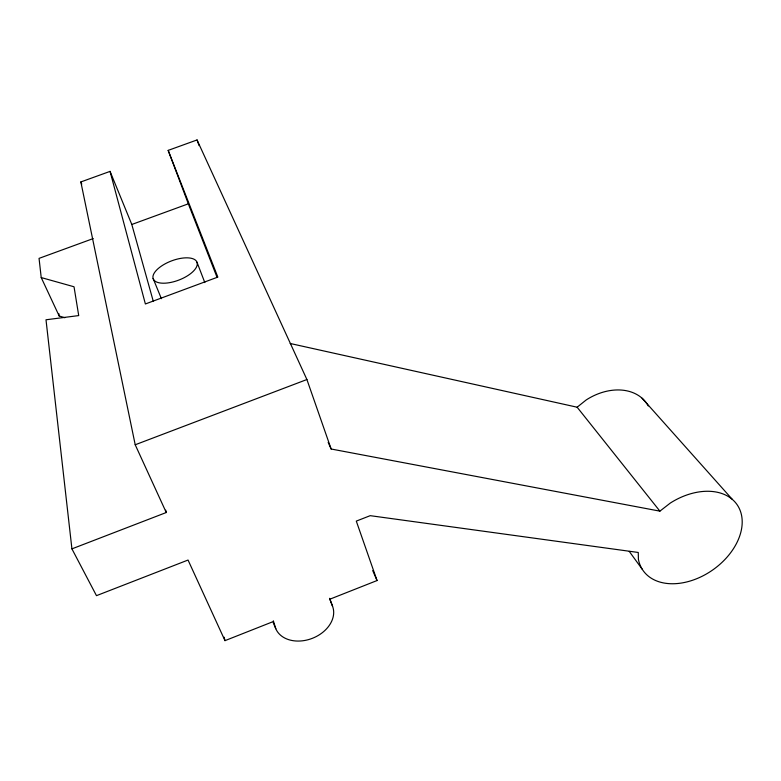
<?xml version="1.0" encoding="UTF-8"?>
<svg xmlns="http://www.w3.org/2000/svg" width="781" height="781" viewBox="0 0 781 781"><rect width="100%" height="100%" fill="white"/><g stroke="black" fill="none" stroke-linecap="round" stroke-linejoin="round"><path stroke-width="1.17" d="M290.2 343.494L577.139 407.213L586.189 399.96A50.619 37.839 -36.1 0 1 648.289 405.964M328.176 442.388L331.144 449.007L659.906 511.145L670.313 503.052A57.394 39.606 -35.1 0 1 739.753 509.505A57.394 39.606 -35.1 0 1 701.768 576.446A57.394 39.606 -35.1 0 1 638.399 559.284L638.262 552.47L370.214 515.665L356.292 521.103L377.047 580.547L329.865 599.193L332.56 606.271A30.527 22.659 -21.2 0 1 312.537 638.253A30.527 22.659 -21.2 0 1 275.8 628.734L272.842 621.735L224.987 640.645L188.045 560.045L96.473 595.659L71.92 548.867L46.001 319.78L78.715 315.583L74.029 286.773L41.217 277.567L39.05 258.374L93.222 238.576M71.92 548.867L166.265 512.521L165.728 510.149M166.265 512.521L135.211 444.77L306.904 379.527L331.144 449.007M153.34 301.515L131.804 224.479L188.328 203.821L217.02 277.265M135.211 444.77L80.843 181.944L110.062 171.381L131.804 224.479M188.328 203.821L168.169 150.382L197.046 139.945L306.904 379.527M41.217 277.567L59.171 315.973L64.803 317.721M642.08 398.203L732.393 499.459M577.139 407.213L659.906 511.145M629.242 551.376L642.128 569.105M372.713 570.589L377.047 580.547M80.843 181.944L81.78 184.15M153.115 278.485L161.394 298.684M168.169 150.382L217.84 277.089L145.383 303.975L110.062 171.381M197.007 262.26A23.41 10.26 -20.8 0 1 167.232 282.995A23.41 10.26 -20.8 0 1 161.091 266.311A23.41 10.26 -20.8 0 1 197.007 262.26L204.817 282.576M329.562 598.314L332.56 606.271M197.046 139.945L199.116 145.647M273.34 620.807L275.8 628.734M224.108 637.179L224.987 640.645M58.848 313.62L59.171 315.973"/></g></svg>
